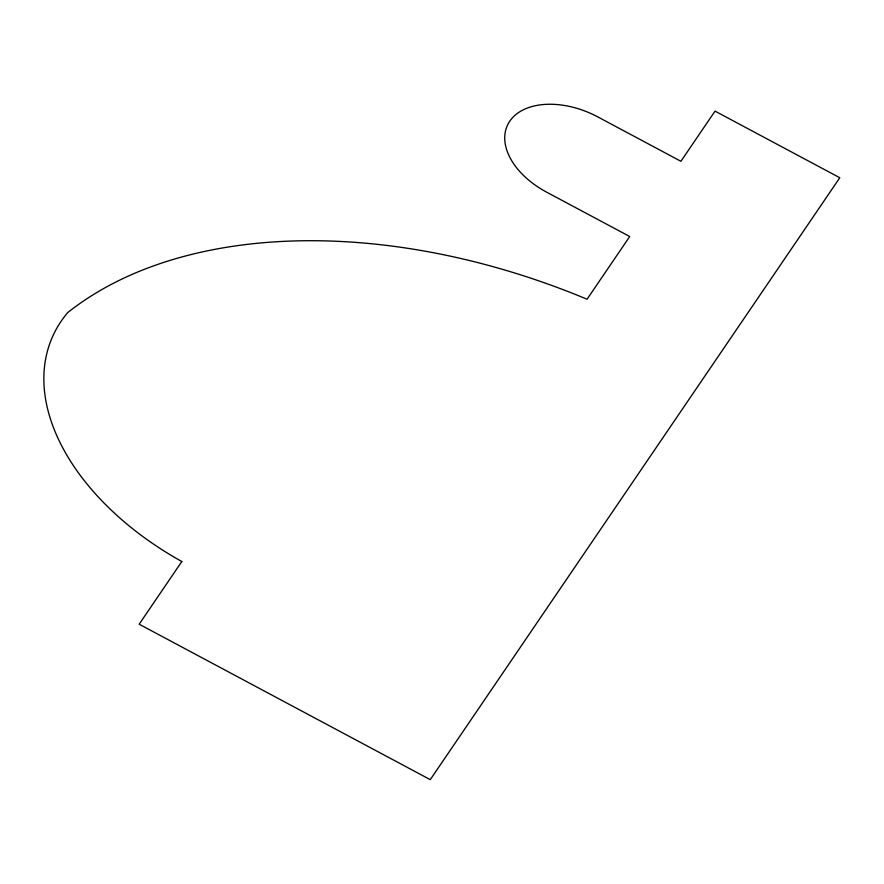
<?xml version="1.0" encoding="UTF-8"?>
<svg xmlns="http://www.w3.org/2000/svg" width="884" height="884" viewBox="0 0 884 884"><rect width="100%" height="100%" fill="white"/><g stroke="black" fill="none" stroke-linecap="round" stroke-linejoin="round"><path stroke-width="1.33" d="M181.828 561.517L139.175 624.214L430.265 779.655L839.8 177.75L715.046 111.13L680.912 161.286L597.75 116.876A70.996 45.062 23.9 0 0 509.77 121.196A70.996 45.062 23.9 0 0 546.555 192.115L629.728 236.525L587.064 299.223A512.996 325.61 23.9 0 0 67.759 312.56A243.52 154.567 23.9 0 0 181.828 561.517"/></g></svg>
